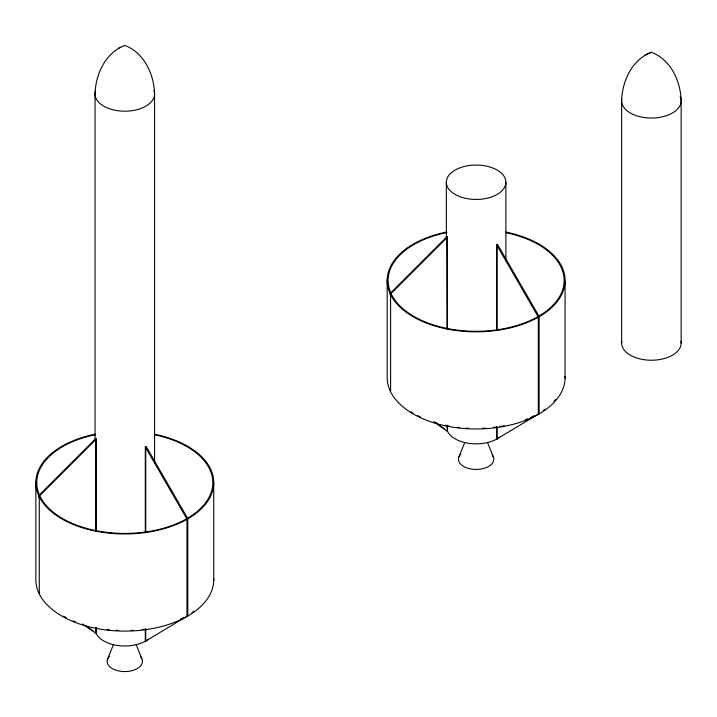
<?xml version="1.0" encoding="UTF-8"?>
<svg xmlns="http://www.w3.org/2000/svg" width="717" height="717" viewBox="0 0 717 717"><rect width="100%" height="100%" fill="white"/><g stroke="black" fill="none" stroke-linecap="round" stroke-linejoin="round"><path stroke-width="1.08" d="M107.729 658.726L113.429 644.601M459.059 456.595L464.759 442.461M38.96 497.67L38.96 495.438L95.854 438.553L96.159 530.786M38.96 592.592L39.274 593.255L39.274 496.101L96.159 439.216M390.29 295.538L390.29 293.307L447.175 236.413L447.489 328.646M390.29 390.451L390.595 391.115L390.595 293.97L447.489 237.076M120.519 47.286C103.893 56.231 95.576 75.661 95.029 93.918L95.029 439.646M681.15 343.138L681.15 100.945C680.702 81.299 670.771 59.484 651.386 52.278C632.053 59.457 622.141 81.191 621.621 100.765L621.621 342.959M145.309 628.997L145.309 641.276L187.8 615.769L187.8 518.624L146.151 446.494L145.309 446.978L145.309 531.844M496.639 426.857L496.639 439.145L539.13 413.637L539.13 316.484L497.481 244.354L496.639 244.847L496.639 329.712M187.8 615.769L186.958 616.262L186.958 519.108L187.8 518.624M539.13 413.637L538.288 414.121L538.288 316.977L539.13 316.484M145.309 641.276L146.151 640.792M496.639 439.145L497.481 438.661M118.726 48.075L124.794 45.431C144.18 52.637 154.11 74.451 154.558 94.097L154.558 463.316M645.309 54.922L651.386 52.278M435.443 422.412L444.468 428.802M433.937 421.793L447.489 431.383L447.489 425.799M85.915 625.824L93.138 630.933M82.616 623.933L96.159 633.514L96.159 627.931M496.639 244.847L538.288 316.977M145.309 446.978L186.958 519.108M390.29 293.307L390.595 293.97M447.489 431.383L447.175 425.136M38.96 495.438L39.274 496.101M96.159 633.514L95.854 627.267M487.488 442.461L493.188 456.595M136.158 644.601L141.858 658.726M565.068 281.234L565.068 378.388M505.888 182.342A29.764 17.181 0 0 1 461.112 197.094A29.764 17.181 0 0 1 461.372 167.321A29.764 17.181 0 0 1 505.888 182.342L505.888 260.468M497.06 244.605L497.06 330.582M497.06 426.615L497.06 438.903M447.336 236.744L447.336 328.314M447.336 425.468L447.336 431.051A29.747 17.172 0 0 0 470.244 443.518A29.747 17.172 0 0 0 499.722 437.146M447.175 236.413L447.175 329.103M446.359 182.163L446.359 237.972M387.18 279.711L387.18 376.864A88.953 51.355 0 0 0 476.581 428.981A88.953 51.355 0 0 0 565.05 376.335M213.738 483.366L213.738 580.519M145.73 446.736L145.73 532.722M145.73 628.755L145.73 641.034M96.006 438.885L96.006 530.446M96.006 627.599L96.006 633.183A29.747 17.172 0 0 0 118.914 645.659A29.747 17.172 0 0 0 148.392 639.277M95.854 438.553L95.854 531.234M35.85 481.842L35.85 578.995A88.953 51.355 0 0 0 125.251 631.112A88.953 51.355 0 0 0 213.72 578.467M153.94 90.512A29.764 17.181 0 0 1 125.421 111.189A29.764 17.181 0 0 1 95.424 91.229M154.298 434.735A88.012 50.817 0 0 1 195.463 512.897A88.012 50.817 0 0 1 53.945 512.763A88.012 50.817 0 0 1 95.576 434.672M193.823 611.287A88.012 50.817 0 0 1 191.986 612.578M183.31 617.722A88.012 50.817 0 0 1 180.379 619.156M144.198 629.32A88.012 50.817 0 0 1 142.056 629.589M133.344 630.333A88.012 50.817 0 0 1 131.148 630.44M118.036 630.422A88.012 50.817 0 0 1 115.84 630.315M109.289 629.777A88.012 50.817 0 0 1 107.129 629.544M75.366 621.8A88.012 50.817 0 0 1 73.259 620.958M66.242 617.704A88.012 50.817 0 0 1 63.437 616.19M154.612 434.224A88.953 51.355 0 0 1 196.216 513.22A88.953 51.355 0 0 1 53.192 513.085A88.953 51.355 0 0 1 95.262 434.161M505.628 232.595A88.012 50.817 0 0 1 546.793 310.766A88.012 50.817 0 0 1 405.275 310.622A88.012 50.817 0 0 1 446.906 232.541M505.942 232.084A88.953 51.355 0 0 1 547.546 311.088A88.953 51.355 0 0 1 404.522 310.945A88.953 51.355 0 0 1 446.592 232.03M555.558 399.503A88.012 50.817 0 0 1 554.089 401.206M545.153 409.156A88.012 50.817 0 0 1 543.316 410.447M534.631 415.582A88.012 50.817 0 0 1 530.705 417.491M527.622 418.836A88.012 50.817 0 0 1 525.516 419.687M504.248 425.773A88.012 50.817 0 0 1 499.848 426.561M496.585 427.045A88.012 50.817 0 0 1 493.386 427.449M485.767 428.13A88.012 50.817 0 0 1 482.469 428.309M468.264 428.237A88.012 50.817 0 0 1 466.077 428.103M459.534 427.529A88.012 50.817 0 0 1 457.383 427.278M448.797 425.925A88.012 50.817 0 0 1 445.535 425.271M437.038 423.155A88.012 50.817 0 0 1 433.973 422.232M420.512 417.007A88.012 50.817 0 0 1 417.572 415.564M412.974 413.019A88.012 50.817 0 0 1 411.011 411.818M680.173 96.49A29.764 17.181 0 0 1 653.572 117.991A29.764 17.181 0 0 1 621.8 98.973M681.007 341.346A29.764 17.181 0 0 1 651.233 360.23A29.764 17.181 0 0 1 621.8 341.167M492.131 454.919A17.665 10.199 0 0 1 475.353 469.42A17.665 10.199 0 0 1 460.825 454.13M140.81 657.05A17.665 10.199 0 0 1 124.023 671.56A17.665 10.199 0 0 1 109.495 656.27"/></g></svg>
